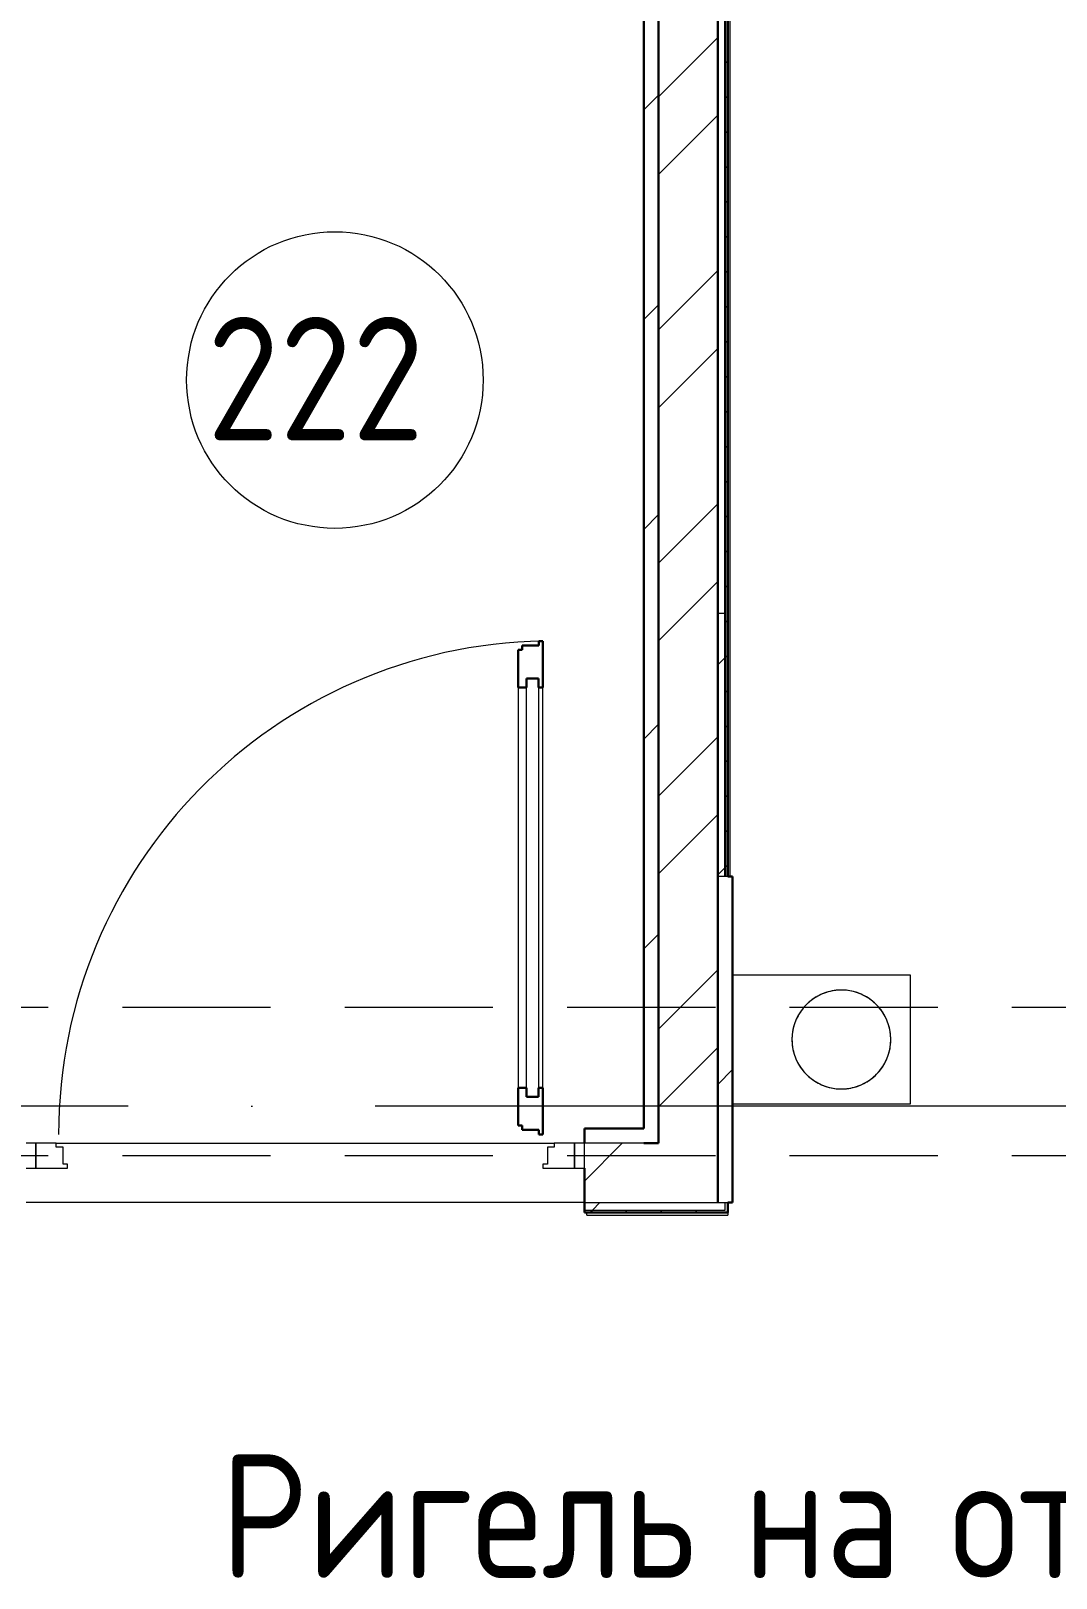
# Model space of a CAD drawing. Header units: millimetres. Extents: x -88595 to 880822, y -1054509 to -148035.
# Drawn here: x 317533 to 319608, y -275206 to -272077 of the extents above; entities that cross this region are included whole.
import ezdxf

# ---------------------------------------------------------------- set-up
doc = ezdxf.new("R2010")
doc.units = ezdxf.units.MM
doc.linetypes.add('ADSK_Линия сетки', pattern=[25, 20, -2.5, 0, -2.5])
doc.linetypes.add('ADSK_Сверху', pattern=[4.5, 3, -1.5])
for name, color, linetype, lineweight in [('Аннотация', 7, 'Continuous', 20), ('Двери', 7, 'Continuous', 9), ('Линии', 7, 'Continuous', 9), ('Марки помещений', 7, 'Continuous', 20), ('Оборудование', 7, 'Continuous', 18), ('Ограждение', 7, 'Continuous', 9), ('Оси', 7, 'Continuous', 9), ('Перекрытие', 7, 'Continuous', 18), ('Сантехника', 7, 'Continuous', 18), ('Стены наружные', 7, 'Continuous', 18), ('Стены штриховка', 7, 'Continuous', 9)]:
    doc.layers.add(name, color=color, linetype=linetype, lineweight=lineweight)
doc.layers.add('Двери открывание', color=7, linetype='Continuous', lineweight=9, true_color=0xc0c0c0)
doc.styles.add('GOST Common_2', font='GOST_Common.ttf', dxfattribs={"width": 0.9, "height": 350})

# ---------------------------------------------------------------- blocks, each defined once
blk = doc.blocks.new('2 этаж')
at = {"layer": 'Двери', "lineweight": 30}
for p, q in [((347903.5, 654497.5), (347895.5, 654497.5)), ((347895.5, 654497.5), (347895.5, 654488.5)), ((347903.5, 654403.5), (347903.5, 654497.5)), ((347861.5, 654479.5), (347853.5, 654479.5)), ((347853.5, 654479.5), (347853.5, 654403.5)), ((347895.5, 654488.5), (347861.5, 654488.5)), ((347861.5, 654488.5), (347861.5, 654479.5)), ((347853.5, 654403.5), (347870.5, 654403.5)), ((347870.5, 654403.5), (347870.5, 654421.5)), ((347870.5, 654421.5), (347894.5, 654421.5)), ((347894.5, 654421.5), (347894.5, 654403.5)), ((347894.5, 654403.5), (347903.5, 654403.5)), ((347853.5, 653593.5), (347853.5, 653517.5)), ((347853.5, 653593.5), (347870.5, 653593.5)), ((347870.5, 653593.5), (347870.5, 653575.5)), ((347894.5, 653593.5), (347903.5, 653593.5)), ((347894.5, 653575.5), (347894.5, 653593.5)), ((347903.5, 653499.5), (347903.5, 653593.5)), ((347870.5, 653575.5), (347894.5, 653575.5)), ((347853.5, 653517.5), (347861.5, 653517.5)), ((347861.5, 653517.5), (347861.5, 653508.5)), ((347861.5, 653508.5), (347895.5, 653508.5)), ((347895.5, 653508.5), (347895.5, 653499.5)), ((347895.5, 653499.5), (347903.5, 653499.5))]:
    blk.add_line(p, q, dxfattribs=at)
at = {"layer": 'Двери'}
for p, q in [((347853.5, 654403.5), (347853.5, 653593.5)), ((347870.5, 653575.5), (347870.5, 654421.5)), ((347870.5, 654421.5), (347894.5, 654421.5)), ((347894.5, 654421.5), (347894.5, 653575.5)), ((347903.5, 653593.5), (347903.5, 654403.5)), ((347894.5, 653575.5), (347870.5, 653575.5)), ((346877.5, 653481.5), (346857.5, 653481.5)), ((346877.5, 653431.5), (346877.5, 653481.5)), ((346918.5, 653481.5), (346877.5, 653481.5)), ((346877.5, 653481.5), (346877.5, 653431.5)), ((346918.5, 653473.5), (346918.5, 653481.5)), ((346932.5, 653473.5), (346918.5, 653473.5)), ((346932.5, 653439.5), (346932.5, 653473.5)), ((347926.5, 653473.5), (347912.5, 653473.5)), ((347912.5, 653473.5), (347912.5, 653439.5)), ((347926.5, 653481.5), (347926.5, 653473.5)), ((347967.5, 653481.5), (347926.5, 653481.5)), ((347987.5, 653481.5), (347967.5, 653481.5)), ((347967.5, 653481.5), (347967.5, 653431.5)), ((347967.5, 653431.5), (347967.5, 653481.5)), ((347987.5, 653431.5), (347987.5, 653481.5)), ((346857.5, 653431.5), (346877.5, 653431.5)), ((346877.5, 653431.5), (346941.5, 653431.5)), ((346941.5, 653439.5), (346932.5, 653439.5)), ((346941.5, 653431.5), (346941.5, 653439.5)), ((347912.5, 653439.5), (347903.5, 653439.5)), ((347903.5, 653439.5), (347903.5, 653431.5)), ((347903.5, 653431.5), (347967.5, 653431.5)), ((347967.5, 653431.5), (347987.5, 653431.5))]:
    blk.add_line(p, q, dxfattribs=at)
at = {"layer": 'Двери открывание'}
blk.add_arc((347921.5, 653499.5), 998, 91.0334, 180, dxfattribs=at)
at = {"layer": 'Линии', "linetype": 'ADSK_Сверху', "ltscale": 100}
for p, q in [((355902.5, 653756.5), (345072.6, 653756.5)), ((355902.5, 653456.5), (345082.5, 653456.5))]:
    blk.add_line(p, q, dxfattribs=at)
at = {"layer": 'Марки помещений'}
blk.add_circle((347482.6, 655025.4), 300, dxfattribs=at)
at = {"layer": 'Ограждение'}
for p, q in [((348282.5, 654021.5), (348282.5, 659106.5)), ((347992.5, 653336.5), (347992.5, 653341.6)), ((347992.5, 653336.5), (348277.5, 653336.5)), ((348277.5, 653341.5), (348277.5, 653336.5))]:
    blk.add_line(p, q, dxfattribs=at)
at = {"layer": 'Оси', "linetype": 'ADSK_Линия сетки', "ltscale": 100}
blk.add_line((364564.8, 653556.5), (287587.4, 653556.5), dxfattribs=at)
at = {"layer": 'Перекрытие', "color": 49, "ltscale": 100, "true_color": 0x464646}
blk.add_line((350137.6, 653556.5), (348287.5, 653556.5), dxfattribs=at)
at = {"layer": 'Сантехника'}
for p, q in [((348647.5, 653821.5), (348287.5, 653821.5)), ((348647.5, 653561.5), (348647.5, 653821.5)), ((348287.5, 653561.5), (348647.5, 653561.5))]:
    blk.add_line(p, q, dxfattribs=at)
at = {"layer": 'Сантехника', "flags": 128}
for points in [[(348607.5, 653691.5), (348607.4, 653695.5), (348607.2, 653699.5), (348606.8, 653703.5), (348606.2, 653707.4), (348605.5, 653711.4), (348604.6, 653715.3), (348603.6, 653719.1), (348602.4, 653723), (348601.1, 653726.7), (348599.6, 653730.4), (348598, 653734.1), (348596.2, 653737.7), (348594.3, 653741.2), (348592.2, 653744.6), (348590, 653748), (348587.7, 653751.2), (348585.3, 653754.4), (348582.7, 653757.4), (348580, 653760.4), (348577.2, 653763.2), (348574.2, 653766), (348571.2, 653768.6), (348568.1, 653771.1), (348564.9, 653773.4), (348561.5, 653775.7), (348558.1, 653777.7), (348554.6, 653779.7), (348551.1, 653781.5), (348547.4, 653783.2), (348543.7, 653784.7), (348540, 653786.1), (348536.2, 653787.3), (348532.3, 653788.4), (348528.4, 653789.3), (348524.5, 653790.1), (348520.5, 653790.7), (348516.6, 653791.1), (348512.6, 653791.4), (348508.6, 653791.5), (348504.6, 653791.5), (348500.6, 653791.3), (348496.6, 653790.9), (348492.6, 653790.4), (348488.7, 653789.7), (348484.8, 653788.9), (348480.9, 653787.9), (348477.1, 653786.8), (348473.3, 653785.5), (348469.6, 653784), (348465.9, 653782.4), (348462.3, 653780.7), (348458.8, 653778.8), (348455.3, 653776.8), (348451.9, 653774.6), (348448.7, 653772.4), (348445.5, 653769.9), (348442.4, 653767.4), (348439.4, 653764.7), (348436.5, 653761.9), (348433.8, 653759.1), (348431.1, 653756), (348428.6, 653752.9), (348426.2, 653749.7), (348423.9, 653746.4), (348421.8, 653743.1), (348419.8, 653739.6), (348418, 653736), (348416.3, 653732.4), (348414.7, 653728.7), (348413.3, 653725), (348412, 653721.2), (348410.9, 653717.4), (348409.9, 653713.5), (348409.1, 653709.6), (348408.5, 653705.6), (348408, 653701.6), (348407.7, 653697.7), (348407.5, 653693.7), (348407.5, 653691.5)], [(348407.5, 653691.5), (348407.6, 653687.5), (348407.8, 653683.5), (348408.2, 653679.5), (348408.8, 653675.6), (348409.5, 653671.6), (348410.4, 653667.7), (348411.4, 653663.9), (348412.6, 653660), (348413.9, 653656.3), (348415.4, 653652.6), (348417, 653648.9), (348418.8, 653645.3), (348420.7, 653641.8), (348422.8, 653638.4), (348425, 653635), (348427.3, 653631.8), (348429.7, 653628.6), (348432.3, 653625.6), (348435, 653622.6), (348437.8, 653619.8), (348440.8, 653617), (348443.8, 653614.4), (348446.9, 653611.9), (348450.1, 653609.6), (348453.5, 653607.4), (348456.9, 653605.3), (348460.4, 653603.3), (348463.9, 653601.5), (348467.6, 653599.8), (348471.3, 653598.3), (348475, 653596.9), (348478.8, 653595.7), (348482.7, 653594.6), (348486.6, 653593.7), (348490.5, 653593), (348494.5, 653592.4), (348498.4, 653591.9), (348502.4, 653591.6), (348506.4, 653591.5), (348510.4, 653591.5), (348514.4, 653591.7), (348518.4, 653592.1), (348522.4, 653592.6), (348526.3, 653593.3), (348530.2, 653594.1), (348534.1, 653595.1), (348537.9, 653596.2), (348541.7, 653597.5), (348545.4, 653599), (348549.1, 653600.6), (348552.7, 653602.3), (348556.2, 653604.2), (348559.7, 653606.2), (348563.1, 653608.4), (348566.4, 653610.7), (348569.5, 653613.1), (348572.6, 653615.6), (348575.6, 653618.3), (348578.5, 653621.1), (348581.2, 653624), (348583.9, 653627), (348586.4, 653630.1), (348588.8, 653633.3), (348591.1, 653636.6), (348593.2, 653640), (348595.2, 653643.4), (348597, 653647), (348598.7, 653650.6), (348600.3, 653654.3), (348601.7, 653658), (348603, 653661.8), (348604.1, 653665.6), (348605.1, 653669.5), (348605.9, 653673.4), (348606.5, 653677.4), (348607, 653681.4), (348607.3, 653685.4), (348607.5, 653689.3), (348607.5, 653691.5)]]:
    blk.add_lwpolyline(points, dxfattribs=at)
at = {"layer": 'Сантехника'}
for start, end in [(0, 180), (180, 0)]:
    blk.add_arc((348507.5, 653691.5), 100, start, end, dxfattribs=at)
at = {"layer": 'Стены наружные', "lineweight": 30}
for p, q in [((348137.5, 659756.5), (348137.5, 653481.5)), ((348107.5, 659726.5), (348107.5, 653511.5)), ((348257.5, 653361.5), (348257.5, 659581.5)), ((348257.5, 659581.5), (348257.5, 654021.5)), ((348272.5, 654021.5), (348272.5, 659576.5)), ((348277.5, 654021.5), (348277.5, 659571.5)), ((348257.5, 654021.5), (348257.5, 653361.5)), ((348287.5, 654021.5), (348277.5, 654021.5)), ((348287.5, 653361.5), (348287.5, 654021.5)), ((348107.5, 653511.5), (347987.5, 653511.5)), ((347987.5, 653511.5), (347987.5, 653481.5)), ((348137.5, 653481.5), (348107.5, 653481.5)), ((347987.5, 653431.5), (347987.5, 653341.5)), ((347987.5, 653341.5), (348277.5, 653341.5)), ((348277.5, 653361.5), (348287.5, 653361.5)), ((348277.5, 653341.5), (348277.5, 653361.5))]:
    blk.add_line(p, q, dxfattribs=at)
at = {"layer": 'Стены наружные', "linetype": 'Continuous', "lineweight": 9}
for p, q in [((348137.5, 655598.1), (348257.5, 655718.1)), ((348272.5, 655666.1), (348277.5, 655671.1)), ((348107.5, 655571.8), (348137.5, 655601.8)), ((348272.5, 655595.4), (348277.5, 655600.4)), ((348137.5, 655440.9), (348257.5, 655560.9)), ((348272.5, 655524.6), (348277.5, 655529.6)), ((348272.5, 655453.9), (348277.5, 655458.9)), ((348272.5, 655383.2), (348277.5, 655388.2)), ((348272.5, 655312.5), (348277.5, 655317.5)), ((348137.5, 655126.6), (348257.5, 655246.6)), ((348272.5, 655241.8), (348277.5, 655246.8)), ((348107.5, 655147.5), (348137.5, 655177.5)), ((348272.5, 655171.1), (348277.5, 655176.1)), ((348137.5, 654969.4), (348257.5, 655089.4)), ((348272.5, 655100.4), (348277.5, 655105.4)), ((348272.5, 655029.7), (348277.5, 655034.7)), ((348272.5, 654959), (348277.5, 654964)), ((348272.5, 654888.2), (348277.5, 654893.2)), ((348272.5, 654817.5), (348277.5, 654822.5)), ((348137.5, 654655.1), (348257.5, 654775.1)), ((348107.5, 654723.2), (348137.5, 654753.2)), ((348272.5, 654746.8), (348277.5, 654751.8)), ((348272.5, 654676.1), (348277.5, 654681.1)), ((348137.5, 654498), (348257.5, 654618)), ((348272.5, 654605.4), (348277.5, 654610.4)), ((348272.5, 654534.7), (348277.5, 654539.7)), ((348257.5, 654449), (348272.5, 654464)), ((348272.5, 654464), (348277.5, 654469)), ((348272.5, 654393.3), (348277.5, 654398.3)), ((348107.5, 654299), (348137.5, 654329)), ((348137.5, 654183.7), (348257.5, 654303.7)), ((348272.5, 654322.6), (348277.5, 654327.6)), ((348272.5, 654251.9), (348277.5, 654256.9)), ((348272.5, 654181.1), (348277.5, 654186.1)), ((348137.5, 654026.5), (348257.5, 654146.5)), ((348272.5, 654110.4), (348277.5, 654115.4)), ((348257.5, 654024.7), (348272.5, 654039.7)), ((348272.5, 654039.7), (348277.5, 654044.7)), ((348107.5, 653874.7), (348137.5, 653904.7)), ((348137.5, 653712.2), (348257.5, 653832.2)), ((348137.5, 653555.1), (348257.5, 653675.1)), ((348257.5, 653600.5), (348287.5, 653630.5)), ((347987.5, 653405.1), (348064, 653481.5)), ((347998.6, 653341.5), (348003.6, 653346.5)), ((348003.6, 653346.5), (348018.6, 653361.5)), ((348069.3, 653341.5), (348074.3, 653346.5)), ((348140, 653341.5), (348145, 653346.5)), ((348210.7, 653341.5), (348215.7, 653346.5))]:
    blk.add_line(p, q, dxfattribs=at)
at = {"layer": 'Стены наружные'}
for p, q in [((346918.5, 653481.5), (347926.5, 653481.5)), ((347987.5, 653361.5), (346857.5, 653361.5))]:
    blk.add_line(p, q, dxfattribs=at)
at = {"layer": 'Стены штриховка'}
for p, q in [((348257.5, 654554), (348272.5, 654554)), ((348277.5, 654021.5), (348257.5, 654021.5)), ((348107.5, 653481.5), (347987.5, 653481.5)), ((347987.5, 653361.5), (348277.5, 653361.5)), ((347987.5, 653346.5), (348272.5, 653346.5)), ((348272.5, 653346.5), (348272.5, 653361.5))]:
    blk.add_line(p, q, dxfattribs=at)
at = {"layer": 'Аннотация', "style": 'GOST Common_2', "width": 0.9}
for s, p in [('Ригель', (347251, 652602.2)), ('на', (348310.6, 652602.2)), ('отм', (348727.4, 652602.2))]:
    blk.add_text(s, height=250, dxfattribs=at).set_placement(p)
at = {"layer": 'Марки помещений', "style": 'GOST Common_2', "width": 0.9}
blk.add_text('222', height=250, dxfattribs=at).set_placement((347223.8, 654903.1))

msp = doc.modelspace()

# ---------------------------------------------------------------- block references
at = {"layer": 'Оборудование', "color": 5, "true_color": 0x0000ff}
msp.add_blockref('2 этаж', (-29334.2, -927808.4), dxfattribs=at)

doc.saveas('drawing.dxf')
